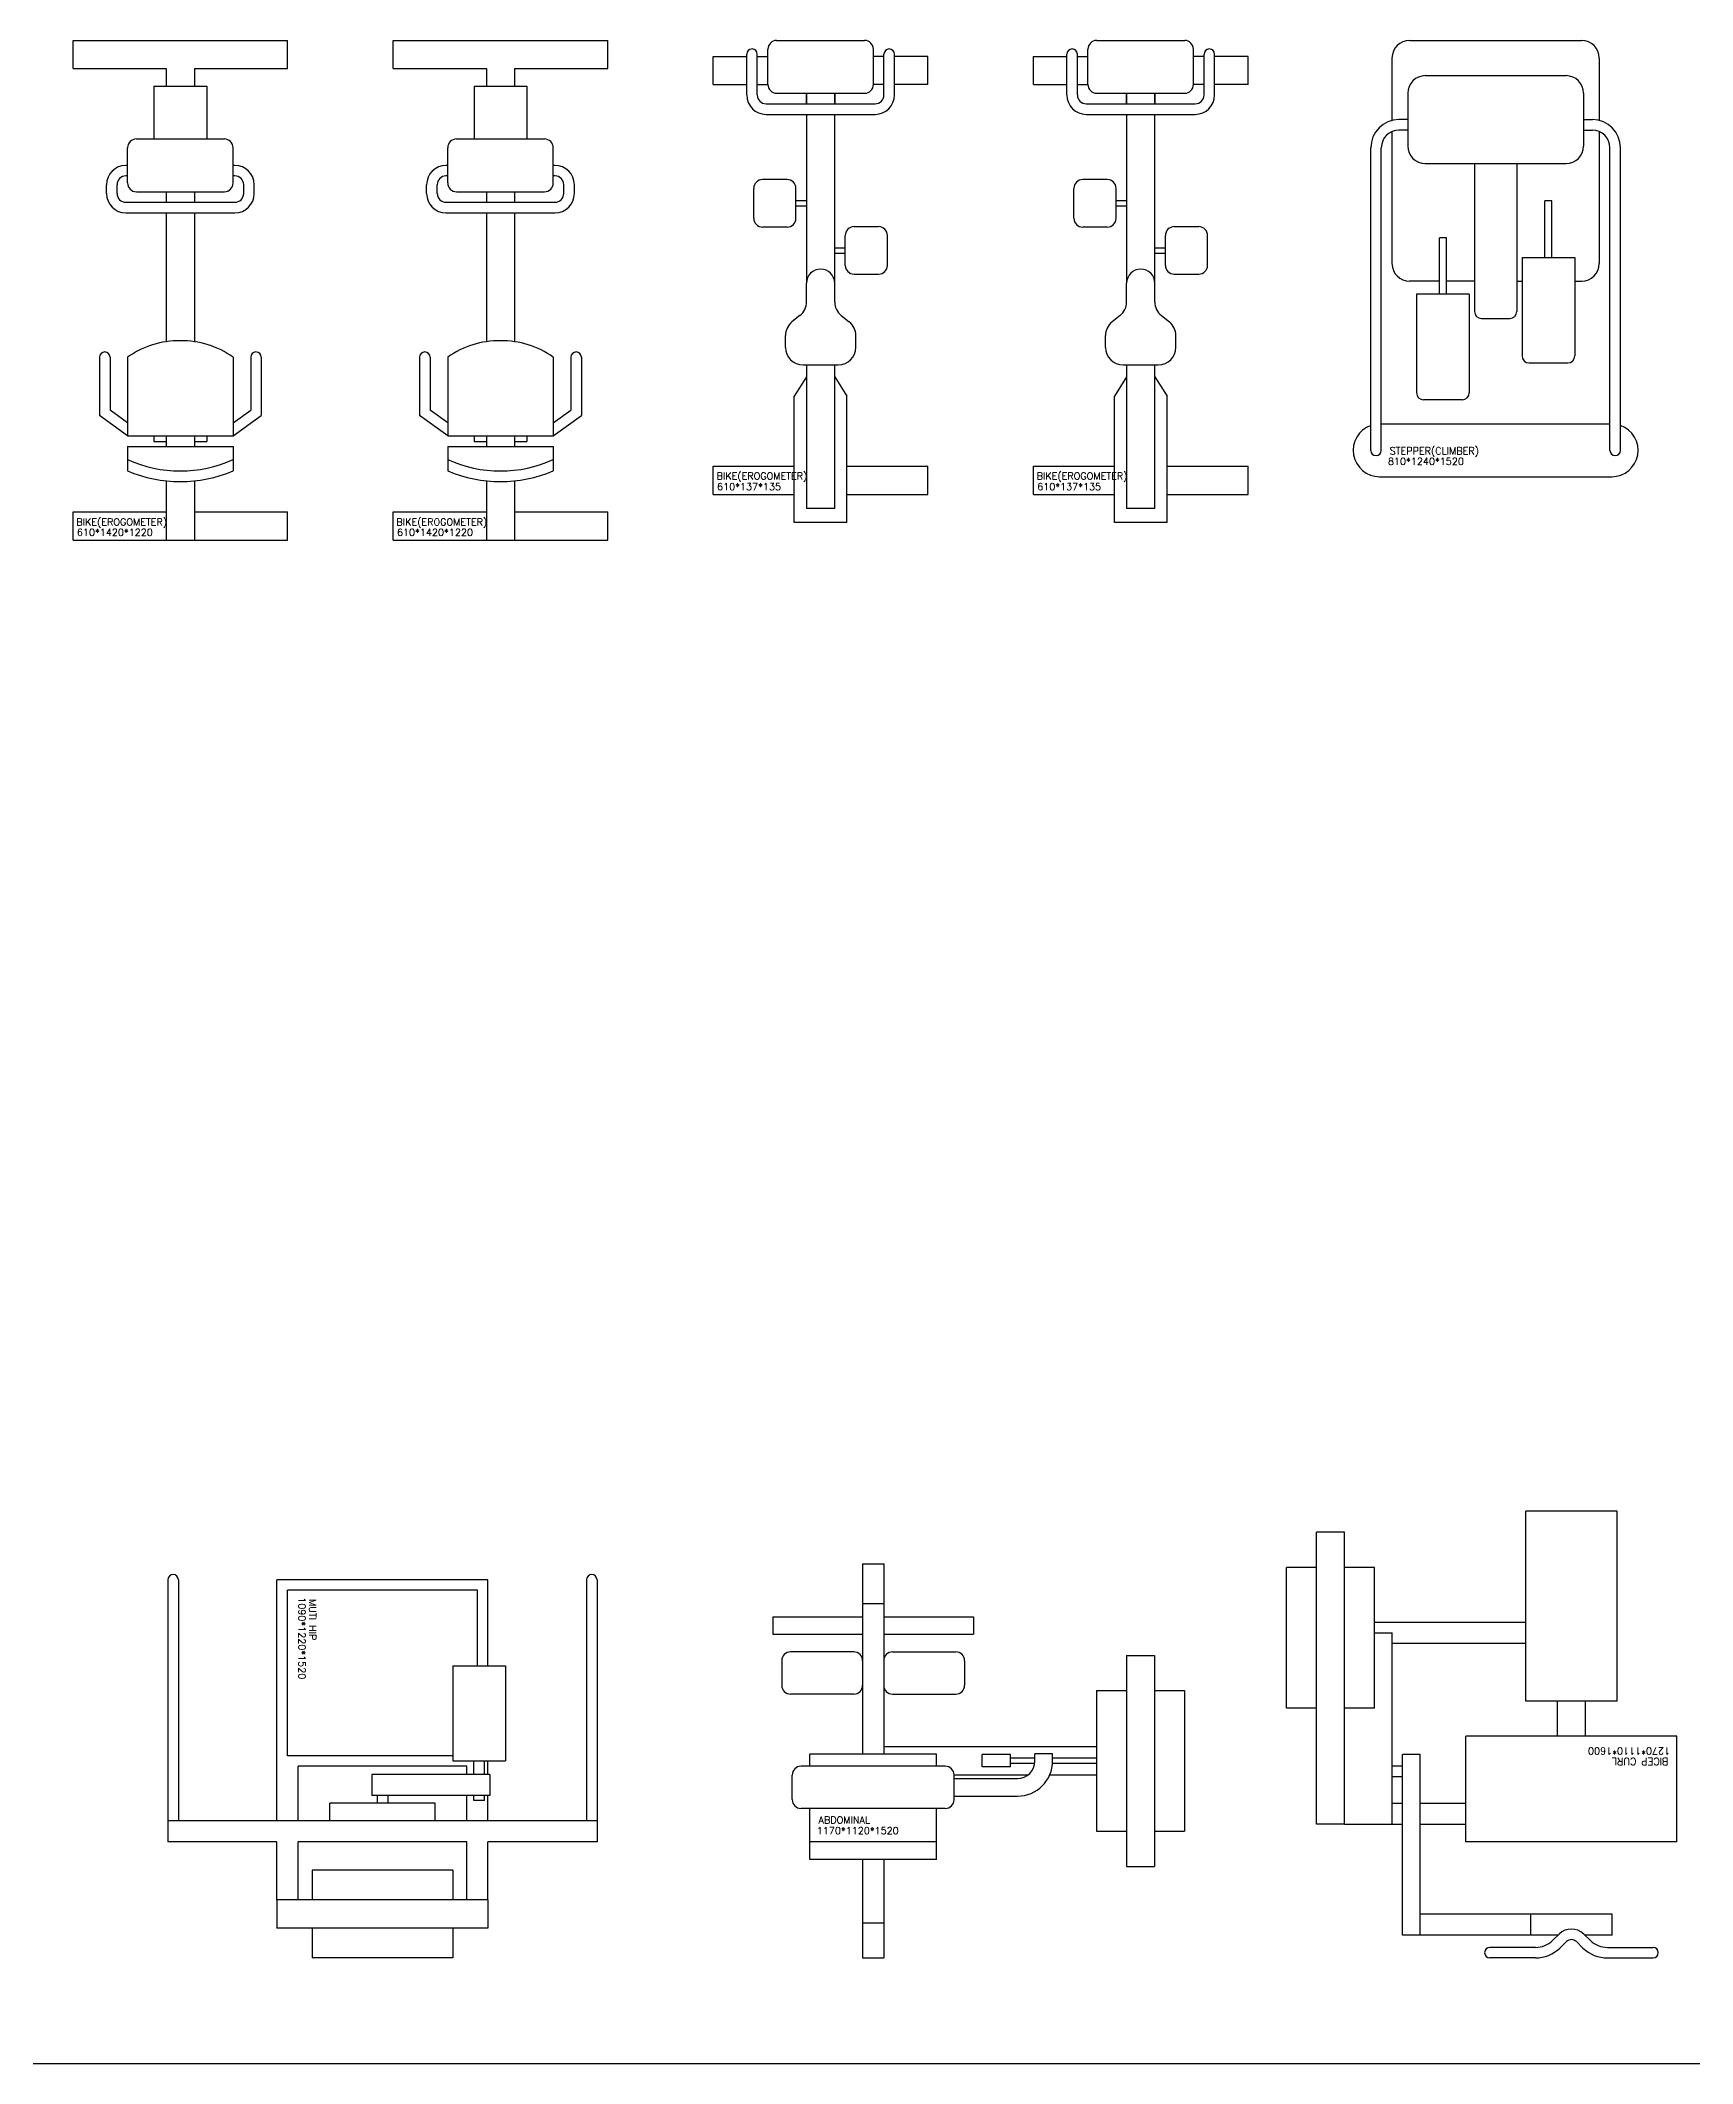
# Model space of a CAD drawing. Extents: x 17047 to 35098, y 459 to 11391.
# Drawn here: x 21622 to 26319, y 1404 to 7154 of the extents above; entities that cross this region are included whole.
import ezdxf

# ---------------------------------------------------------------- set-up
doc = ezdxf.new("R2010")
doc.units = 0
doc.header["$LTSCALE"] = 20
doc.header["$MEASUREMENT"] = 0
doc.layers.get('DEFPOINTS').update_dxf_attribs({"linetype": 'CONTINUOUS'})
doc.layers.add('2CONTINUOUS', color=2, linetype='CONTINUOUS')
doc.layers.add('3CONTINUOUS', color=3, linetype='CONTINUOUS')
doc.styles.add('WHG', font='romans', dxfattribs={"bigfont": 'whgtxt'})

msp = doc.modelspace()

# ---------------------------------------------------------------- linework, layer by layer
at = {"layer": '2CONTINUOUS', "color": 6}
for p, q in [((21714.97, 7153.6), (22324.97, 7153.6)), ((21714.97, 7073.6), (21714.97, 7153.6)), ((22324.97, 7073.6), (22324.97, 7153.6)), ((22624.97, 7153.6), (23234.97, 7153.6)), ((22624.97, 7073.6), (22624.97, 7153.6)), ((23234.97, 7073.6), (23234.97, 7153.6)), ((23714.97, 7153.6), (23964.97, 7153.6)), ((24624.97, 7153.6), (24874.97, 7153.6)), ((25514.21, 7153.6), (26003.57, 7153.6)), ((21714.97, 7073.6), (21979.97, 7073.6)), ((21979.97, 7073.6), (21979.97, 7023.6)), ((22059.97, 7073.6), (22059.97, 7023.6)), ((22059.97, 7073.6), (22324.97, 7073.6)), ((22624.97, 7073.6), (22889.97, 7073.6)), ((22889.97, 7073.6), (22889.97, 7023.6)), ((22969.97, 7073.6), (22969.97, 7023.6)), ((22969.97, 7073.6), (23234.97, 7073.6)), ((23534.97, 7028.42), (23534.97, 7108.42)), ((23534.97, 7108.42), (23629.97, 7108.42)), ((23629.97, 6998.6), (23629.97, 7114.39)), ((23659.97, 6998.6), (23659.97, 7114.39)), ((23659.97, 7108.42), (23689.97, 7108.42)), ((23689.97, 7028.6), (23689.97, 7128.6)), ((23989.97, 7028.6), (23989.97, 7128.6)), ((24019.97, 7108.42), (23989.97, 7108.42)), ((24019.97, 6998.6), (24019.97, 7114.39)), ((24049.97, 6998.6), (24049.97, 7114.39)), ((24144.97, 7108.42), (24049.97, 7108.42)), ((24144.97, 7028.42), (24144.97, 7108.42)), ((24444.97, 7028.42), (24444.97, 7108.42)), ((24444.97, 7108.42), (24539.97, 7108.42)), ((24539.97, 6998.6), (24539.97, 7114.39)), ((24569.97, 6998.6), (24569.97, 7114.39)), ((24569.97, 7108.42), (24599.97, 7108.42)), ((24599.97, 7028.6), (24599.97, 7128.6)), ((24899.97, 7028.6), (24899.97, 7128.6)), ((24929.97, 7108.42), (24899.97, 7108.42)), ((24929.97, 6998.6), (24929.97, 7114.39)), ((24959.97, 6998.6), (24959.97, 7114.39)), ((25054.97, 7108.42), (24959.97, 7108.42)), ((25054.97, 7028.42), (25054.97, 7108.42)), ((25464.21, 7103.6), (25464.21, 6926.14)), ((26053.57, 7103.6), (26053.57, 6926.14)), ((21944.97, 7023.6), (22094.97, 7023.6)), ((21944.97, 7023.6), (21944.97, 6873.6)), ((22094.97, 7023.6), (22094.97, 6873.6)), ((22854.97, 7023.6), (23004.97, 7023.6)), ((22854.97, 7023.6), (22854.97, 6873.6)), ((23004.97, 7023.6), (23004.97, 6873.6)), ((23534.97, 7028.42), (23629.97, 7028.42)), ((23659.97, 7028.42), (23689.97, 7028.42)), ((24019.97, 7028.42), (23989.97, 7028.42)), ((24144.97, 7028.42), (24049.97, 7028.42)), ((24444.97, 7028.42), (24539.97, 7028.42)), ((24569.97, 7028.42), (24599.97, 7028.42)), ((24929.97, 7028.42), (24899.97, 7028.42)), ((25054.97, 7028.42), (24959.97, 7028.42)), ((25558.89, 7053.6), (25958.89, 7053.6)), ((23684.97, 6973.6), (23994.97, 6973.6)), ((23714.97, 7003.6), (23964.97, 7003.6)), ((23799.97, 6973.6), (23799.97, 7003.6)), ((23799.97, 7003.6), (23799.97, 6973.6)), ((23879.97, 6973.6), (23879.97, 7003.6)), ((23879.97, 7003.6), (23879.97, 6973.6)), ((24594.97, 6973.6), (24904.97, 6973.6)), ((24624.97, 7003.6), (24874.97, 7003.6)), ((24709.97, 6973.6), (24709.97, 7003.6)), ((24709.97, 7003.6), (24709.97, 6973.6)), ((24789.97, 6973.6), (24789.97, 7003.6)), ((24789.97, 7003.6), (24789.97, 6973.6)), ((25508.89, 7003.6), (25508.89, 6853.6)), ((26008.89, 7003.6), (26008.89, 6853.6)), ((23684.97, 6943.6), (23994.97, 6943.6)), ((23799.97, 6943.6), (23799.97, 6463.82)), ((23879.97, 6410.84), (23879.97, 6943.6)), ((24594.97, 6943.6), (24904.97, 6943.6)), ((24709.97, 6943.6), (24709.97, 6463.82)), ((24789.97, 6410.84), (24789.97, 6943.6)), ((25508.89, 6928.6), (25483.89, 6928.6)), ((26008.89, 6928.6), (26033.89, 6928.6)), ((21869.97, 6748.6), (21869.97, 6848.6)), ((21894.97, 6873.6), (22144.97, 6873.6)), ((22169.97, 6748.6), (22169.97, 6848.6)), ((22779.97, 6748.6), (22779.97, 6848.6)), ((22804.97, 6873.6), (23054.97, 6873.6)), ((23079.97, 6748.6), (23079.97, 6848.6)), ((25403.89, 5988.6), (25403.89, 6848.6)), ((25433.89, 5988.6), (25433.89, 6848.6)), ((25464.21, 6894.56), (25464.21, 6519.66)), ((25508.89, 6898.6), (25483.89, 6898.6)), ((26008.89, 6898.6), (26033.89, 6898.6)), ((26053.57, 6894.56), (26053.57, 6519.66)), ((26083.89, 5988.6), (26083.89, 6848.6)), ((26113.89, 5988.6), (26113.89, 6848.6)), ((21869.97, 6798.6), (21864.97, 6798.6)), ((22174.97, 6798.6), (22169.97, 6798.6)), ((22779.97, 6798.6), (22774.97, 6798.6)), ((23084.97, 6798.6), (23079.97, 6798.6)), ((25558.89, 6803.6), (25958.89, 6803.6)), ((25698.89, 6803.6), (25698.89, 6383.6)), ((25818.89, 6803.6), (25818.89, 6383.6)), ((21809.97, 6718.6), (21809.97, 6743.6)), ((21839.97, 6718.6), (21839.97, 6743.6)), ((21869.97, 6768.6), (21864.97, 6768.6)), ((22174.97, 6768.6), (22169.97, 6768.6)), ((22199.97, 6718.6), (22199.97, 6743.6)), ((22229.97, 6718.6), (22229.97, 6743.6)), ((22719.97, 6718.6), (22719.97, 6743.6)), ((22749.97, 6718.6), (22749.97, 6743.6)), ((22779.97, 6768.6), (22774.97, 6768.6)), ((23084.97, 6768.6), (23079.97, 6768.6)), ((23109.97, 6718.6), (23109.97, 6743.6)), ((23139.97, 6718.6), (23139.97, 6743.6)), ((23649.97, 6648.09), (23649.97, 6733.09)), ((23744.97, 6758.09), (23674.97, 6758.09)), ((23769.97, 6648.09), (23769.97, 6733.09)), ((24559.97, 6648.09), (24559.97, 6733.09)), ((24654.97, 6758.09), (24584.97, 6758.09)), ((24679.97, 6648.09), (24679.97, 6733.09)), ((21864.97, 6693.6), (22174.97, 6693.6)), ((21894.97, 6723.6), (22144.97, 6723.6)), ((21979.97, 6723.6), (21979.97, 6693.6)), ((22059.97, 6723.6), (22059.97, 6693.6)), ((22774.97, 6693.6), (23084.97, 6693.6)), ((22804.97, 6723.6), (23054.97, 6723.6)), ((22889.97, 6723.6), (22889.97, 6693.6)), ((22969.97, 6723.6), (22969.97, 6693.6)), ((23799.97, 6698.09), (23769.97, 6698.09)), ((23799.97, 6683.09), (23769.97, 6683.09)), ((24709.97, 6698.09), (24679.97, 6698.09)), ((24709.97, 6683.09), (24679.97, 6683.09)), ((25918.89, 6697.34), (25898.89, 6697.34)), ((25898.89, 6537.03), (25898.89, 6697.34)), ((25918.89, 6537.03), (25918.89, 6697.34)), ((21864.97, 6663.6), (22174.97, 6663.6)), ((21979.97, 6663.6), (21979.97, 6297.47)), ((22059.97, 6663.6), (22059.97, 6297.47)), ((22774.97, 6663.6), (23084.97, 6663.6)), ((22889.97, 6663.6), (22889.97, 6297.47)), ((22969.97, 6663.6), (22969.97, 6297.47)), ((23744.97, 6623.09), (23674.97, 6623.09)), ((23934.97, 6624.4), (24004.97, 6624.4)), ((24654.97, 6623.09), (24584.97, 6623.09)), ((24844.97, 6624.4), (24914.97, 6624.4)), ((23879.97, 6564.4), (23909.97, 6564.4)), ((23909.97, 6514.4), (23909.97, 6599.4)), ((24029.97, 6514.4), (24029.97, 6599.4)), ((24789.97, 6564.4), (24819.97, 6564.4)), ((24819.97, 6514.4), (24819.97, 6599.4)), ((24939.97, 6514.4), (24939.97, 6599.4)), ((25598.89, 6432.15), (25598.89, 6592.47)), ((25618.89, 6592.47), (25598.89, 6592.47)), ((25618.89, 6432.15), (25618.89, 6592.47)), ((23879.97, 6549.4), (23909.97, 6549.4)), ((24789.97, 6549.4), (24819.97, 6549.4)), ((25833.89, 6537.03), (25833.89, 6257.03)), ((25833.89, 6537.03), (25983.89, 6537.03)), ((25983.89, 6537.03), (25983.89, 6257.03)), ((23799.97, 6410.84), (23799.97, 6463.82)), ((23879.97, 6410.84), (23879.97, 6463.82)), ((23934.97, 6489.4), (24004.97, 6489.4)), ((24709.97, 6410.84), (24709.97, 6463.82)), ((24789.97, 6410.84), (24789.97, 6463.82)), ((24844.97, 6489.4), (24914.97, 6489.4)), ((25598.89, 6469.66), (25514.21, 6469.66)), ((25698.89, 6469.66), (25618.89, 6469.66)), ((25818.89, 6469.66), (25833.89, 6469.66)), ((25983.89, 6469.66), (26003.57, 6469.66)), ((25683.89, 6432.15), (25533.89, 6432.15)), ((25533.89, 6432.15), (25533.89, 6152.15)), ((25683.89, 6432.15), (25683.89, 6152.15)), ((23781.34, 6371.9), (23758.6, 6353.59)), ((23898.6, 6371.9), (23921.34, 6353.59)), ((24691.34, 6371.9), (24668.6, 6353.59)), ((24808.6, 6371.9), (24831.34, 6353.59)), ((25718.89, 6363.6), (25798.89, 6363.6)), ((23739.97, 6281.35), (23739.97, 6314.65)), ((23939.97, 6281.35), (23939.97, 6314.65)), ((24649.97, 6281.35), (24649.97, 6314.65)), ((24849.97, 6281.35), (24849.97, 6314.65)), ((21789.97, 6253.26), (21789.97, 6087.39)), ((21819.97, 6253.26), (21819.97, 6102.79)), ((21869.97, 6253.26), (21869.97, 6030)), ((22169.97, 6253.26), (22169.97, 6030)), ((22219.97, 6253.26), (22219.97, 6102.79)), ((22249.97, 6253.26), (22249.97, 6087.39)), ((22699.97, 6253.26), (22699.97, 6087.39)), ((22729.97, 6253.26), (22729.97, 6102.79)), ((22779.97, 6253.26), (22779.97, 6030)), ((23079.97, 6253.26), (23079.97, 6030)), ((23129.97, 6253.26), (23129.97, 6102.79)), ((23159.97, 6253.26), (23159.97, 6087.39)), ((23789.97, 6231.35), (23889.97, 6231.35)), ((23799.97, 6231.35), (23799.97, 5823.36)), ((23879.97, 5823.36), (23879.97, 6231.35)), ((24699.97, 6231.35), (24799.97, 6231.35)), ((24709.97, 6231.35), (24709.97, 5823.36)), ((24789.97, 5823.36), (24789.97, 6231.35)), ((25853.89, 6237.03), (25963.89, 6237.03)), ((23799.97, 6197.92), (23764.97, 6142.66)), ((23879.97, 6197.92), (23914.97, 6142.66)), ((24709.97, 6197.92), (24674.97, 6142.66)), ((24789.97, 6197.92), (24824.97, 6142.66)), ((21869.97, 6066.92), (21819.97, 6102.79)), ((22169.97, 6066.92), (22219.97, 6102.79)), ((22779.97, 6066.92), (22729.97, 6102.79)), ((23079.97, 6066.92), (23129.97, 6102.79)), ((23764.97, 5783.6), (23764.97, 6142.66)), ((23914.97, 5783.6), (23914.97, 6142.66)), ((24674.97, 5783.6), (24674.97, 6142.66)), ((24824.97, 5783.6), (24824.97, 6142.66)), ((25663.89, 6132.15), (25553.89, 6132.15)), ((21869.97, 6030), (21789.97, 6087.39)), ((22169.97, 6030), (22249.97, 6087.39)), ((22779.97, 6030), (22699.97, 6087.39)), ((23079.97, 6030), (23159.97, 6087.39)), ((25433.89, 6063.6), (26083.89, 6063.6)), ((21869.97, 6030), (22169.97, 6030)), ((21869.97, 6000), (21869.97, 5930)), ((21869.97, 6000), (22169.97, 6000)), ((21944.97, 6030), (21944.97, 6013.6)), ((21944.97, 6013.6), (21979.97, 6013.6)), ((21979.97, 6030), (21979.97, 6000)), ((22059.97, 6030), (22059.97, 6000)), ((22059.97, 6013.6), (22094.97, 6013.6)), ((22094.97, 6030), (22094.97, 6013.6)), ((22169.97, 6000), (22169.97, 5930)), ((22779.97, 6030), (23079.97, 6030)), ((22779.97, 6000), (23079.97, 6000)), ((22779.97, 6000), (22779.97, 5930)), ((22854.97, 6030), (22854.97, 6013.6)), ((22854.97, 6013.6), (22889.97, 6013.6)), ((22889.97, 6030), (22889.97, 6000)), ((22969.97, 6030), (22969.97, 6000)), ((22969.97, 6013.6), (23004.97, 6013.6)), ((23004.97, 6030), (23004.97, 6013.6)), ((23079.97, 6000), (23079.97, 5930)), ((23534.97, 5863.6), (23534.97, 5943.6)), ((23534.97, 5943.6), (23764.97, 5943.6)), ((23914.97, 5943.6), (24144.97, 5943.6)), ((24144.97, 5863.6), (24144.97, 5943.6)), ((24444.97, 5863.6), (24444.97, 5943.6)), ((24444.97, 5943.6), (24674.97, 5943.6)), ((24824.97, 5943.6), (25054.97, 5943.6)), ((25054.97, 5863.6), (25054.97, 5943.6)), ((21979.97, 5902.06), (21979.97, 5733.6)), ((22059.97, 5902.06), (22059.97, 5733.6)), ((22889.97, 5902.06), (22889.97, 5733.6)), ((22969.97, 5902.06), (22969.97, 5733.6)), ((25428.89, 5913.6), (26088.89, 5913.6)), ((21714.97, 5813.6), (21979.97, 5813.6)), ((21714.97, 5733.6), (21714.97, 5813.6)), ((22059.97, 5813.6), (22324.97, 5813.6)), ((22324.97, 5733.6), (22324.97, 5813.6)), ((22624.97, 5733.6), (22624.97, 5813.6)), ((22624.97, 5813.6), (22889.97, 5813.6)), ((22969.97, 5813.6), (23234.97, 5813.6)), ((23234.97, 5733.6), (23234.97, 5813.6)), ((23534.97, 5863.6), (23764.97, 5863.6)), ((23879.97, 5823.36), (23799.97, 5823.36)), ((23914.97, 5863.6), (24144.97, 5863.6)), ((24444.97, 5863.6), (24674.97, 5863.6)), ((24789.97, 5823.36), (24709.97, 5823.36)), ((24824.97, 5863.6), (25054.97, 5863.6)), ((23914.97, 5783.6), (23764.97, 5783.6)), ((24824.97, 5783.6), (24674.97, 5783.6)), ((21714.97, 5733.6), (22324.97, 5733.6)), ((22624.97, 5733.6), (23234.97, 5733.6)), ((25844.4, 2433.6), (25844.4, 2973.6)), ((26104.4, 2973.6), (25844.4, 2973.6)), ((26104.4, 2433.6), (26104.4, 2973.6)), ((25249.4, 2083.48), (25249.4, 2913.6)), ((25329.4, 2913.6), (25249.4, 2913.6)), ((25329.4, 2083.48), (25329.4, 2913.6)), ((23959.4, 2823.6), (23959.4, 2283.28)), ((23959.4, 2823.6), (24019.4, 2823.6)), ((24019.4, 2823.6), (24019.4, 2283.28)), ((21984.4, 2778.6), (21984.4, 2033.6)), ((22014.4, 2778.6), (22014.4, 2093.6)), ((22294.4, 2093.6), (22294.4, 2778.6)), ((22894.4, 2778.6), (22294.4, 2778.6)), ((22894.4, 2533.6), (22894.4, 2778.6)), ((23174.4, 2778.6), (23174.4, 2093.6)), ((23204.4, 2778.6), (23204.4, 2033.6)), ((25164.4, 2413.6), (25164.4, 2813.6)), ((25249.4, 2813.6), (25164.4, 2813.6)), ((25414.4, 2813.6), (25329.4, 2813.6)), ((25414.4, 2413.6), (25414.4, 2813.6)), ((22324.4, 2278.6), (22324.4, 2748.6)), ((22864.4, 2748.6), (22324.4, 2748.6)), ((22864.4, 2533.6), (22864.4, 2748.6)), ((23959.4, 2710.95), (24019.4, 2710.95)), ((23704.4, 2673.6), (23704.4, 2623.6)), ((23704.4, 2673.6), (23959.4, 2673.6)), ((24019.4, 2673.6), (24274.4, 2673.6)), ((24274.4, 2673.6), (24274.4, 2623.6)), ((25414.4, 2658.16), (25844.4, 2658.16)), ((23704.4, 2623.6), (23959.4, 2623.6)), ((24019.4, 2623.6), (24274.4, 2623.6)), ((25414.4, 2628.16), (25464.4, 2628.16)), ((25464.4, 2083.48), (25464.4, 2628.16)), ((25464.4, 2598.16), (25844.4, 2598.16)), ((22794.52, 2533.6), (22944.52, 2533.6)), ((22794.52, 2533.6), (22794.52, 2263.6)), ((22944.52, 2533.6), (22944.52, 2263.6)), ((23729.4, 2548.6), (23729.4, 2478.6)), ((23934.4, 2573.6), (23754.4, 2573.6)), ((23959.4, 2548.6), (23959.4, 2478.6)), ((24019.4, 2548.6), (24019.4, 2478.6)), ((24044.4, 2573.6), (24224.4, 2573.6)), ((24249.4, 2548.6), (24249.4, 2478.6)), ((24709.4, 2563.6), (24709.4, 1963.6)), ((24709.4, 2563.6), (24789.4, 2563.6)), ((24789.4, 2563.6), (24789.4, 1963.6)), ((23934.4, 2453.6), (23754.4, 2453.6)), ((24044.4, 2453.6), (24224.4, 2453.6)), ((24624.4, 2463.6), (24624.4, 2063.6)), ((24624.4, 2463.6), (24709.4, 2463.6)), ((24789.4, 2463.6), (24874.4, 2463.6)), ((24874.4, 2463.6), (24874.4, 2063.6)), ((26104.4, 2433.6), (25844.4, 2433.6)), ((25934.4, 2333.6), (25934.4, 2433.6)), ((26014.4, 2333.6), (26014.4, 2433.6)), ((25249.4, 2413.6), (25164.4, 2413.6)), ((25414.4, 2413.6), (25329.4, 2413.6)), ((24624.4, 2303.6), (24019.4, 2303.6)), ((26274.4, 2333.6), (25674.4, 2333.6)), ((25674.4, 2033.6), (25674.4, 2333.6)), ((26274.4, 2033.6), (26274.4, 2333.6)), ((22794.52, 2278.6), (22324.4, 2278.6)), ((22834.4, 2248.6), (22354.4, 2248.6)), ((22354.4, 2093.6), (22354.4, 2248.6)), ((22794.52, 2263.6), (22944.52, 2263.6)), ((22834.4, 2225.22), (22834.4, 2248.6)), ((22854.52, 2225.22), (22854.52, 2263.6)), ((22884.52, 2225.22), (22884.52, 2263.6)), ((22894.4, 2225.22), (22894.4, 2263.6)), ((24194.4, 2248.6), (23784.4, 2248.6)), ((24169.4, 2283.28), (23809.4, 2283.28)), ((23809.4, 2248.6), (23809.4, 2283.28)), ((24169.4, 2248.6), (24169.4, 2283.28)), ((24379.4, 2282.15), (24299.4, 2282.15)), ((24299.4, 2247.15), (24299.4, 2282.15)), ((24379.4, 2247.15), (24299.4, 2247.15)), ((24379.4, 2247.15), (24379.4, 2282.15)), ((24449.4, 2271.61), (24379.4, 2271.61)), ((24449.4, 2256.61), (24379.4, 2256.61)), ((24499.4, 2283.49), (24449.4, 2283.49)), ((24449.4, 2263.6), (24449.4, 2283.49)), ((24499.4, 2263.6), (24499.4, 2283.49)), ((24624.4, 2271.61), (24499.4, 2271.61)), ((24624.4, 2256.61), (24499.4, 2256.61)), ((25494.4, 2248.48), (25464.4, 2248.48)), ((25494.4, 1768.08), (25494.4, 2282.26)), ((25544.4, 2282.26), (25494.4, 2282.26)), ((25544.4, 1768.08), (25544.4, 2282.26)), ((22564.4, 2225.22), (22564.4, 2165.22)), ((22899.52, 2225.22), (22564.4, 2225.22)), ((22899.52, 2225.22), (22899.52, 2165.22)), ((23759.4, 2153.6), (23759.4, 2223.6)), ((24429.4, 2223.6), (24219.4, 2223.6)), ((24219.4, 2153.6), (24219.4, 2223.6)), ((24219.4, 2213.6), (24399.4, 2213.6)), ((24624.4, 2223.6), (24491.06, 2223.6)), ((25494.4, 2218.48), (25464.4, 2218.48)), ((22744.4, 2143.6), (22444.4, 2143.6)), ((22444.4, 2093.6), (22444.4, 2143.6)), ((22899.52, 2165.22), (22564.4, 2165.22)), ((22579.4, 2165.22), (22579.4, 2143.6)), ((22609.4, 2165.22), (22609.4, 2143.6)), ((22744.4, 2093.6), (22744.4, 2143.6)), ((22834.4, 2093.6), (22834.4, 2165.22)), ((22854.52, 2150.95), (22854.52, 2165.22)), ((22884.52, 2150.95), (22854.52, 2150.95)), ((22884.52, 2150.95), (22884.52, 2165.22)), ((22894.4, 2093.6), (22894.4, 2165.22)), ((24194.4, 2128.6), (23784.4, 2128.6)), ((23809.4, 1983.28), (23809.4, 2128.6)), ((24169.4, 1983.28), (24169.4, 2128.6)), ((24219.4, 2163.6), (24399.4, 2163.6)), ((25464.4, 2143.48), (25494.4, 2143.48)), ((25544.4, 2143.48), (25674.4, 2143.48)), ((23204.4, 2093.6), (21984.4, 2093.6)), ((25329.4, 2083.48), (25249.4, 2083.48)), ((25329.4, 2083.48), (25464.4, 2083.48)), ((25464.4, 2083.48), (25494.4, 2083.48)), ((25544.4, 2083.48), (25674.4, 2083.48)), ((22294.4, 2033.6), (21984.4, 2033.6)), ((22294.4, 1868.6), (22294.4, 2033.6)), ((22834.4, 2033.6), (22354.4, 2033.6)), ((22354.4, 1868.6), (22354.4, 2033.6)), ((22834.4, 1868.6), (22834.4, 2033.6)), ((23204.4, 2033.6), (22894.4, 2033.6)), ((22894.4, 1868.6), (22894.4, 2033.6)), ((24169.4, 2033.28), (23809.4, 2033.28)), ((24624.4, 2063.6), (24709.4, 2063.6)), ((24789.4, 2063.6), (24874.4, 2063.6)), ((26274.4, 2033.6), (25674.4, 2033.6)), ((24169.4, 1983.28), (23809.4, 1983.28)), ((23959.4, 1983.28), (23959.4, 1703.6)), ((24019.4, 1983.28), (24019.4, 1703.6)), ((24709.4, 1963.6), (24789.4, 1963.6)), ((22794.4, 1953.6), (22394.4, 1953.6)), ((22394.4, 1953.6), (22394.4, 1868.6)), ((22794.4, 1953.6), (22794.4, 1868.6)), ((22894.4, 1868.6), (22294.4, 1868.6)), ((22294.4, 1868.6), (22294.4, 1788.6)), ((22894.4, 1868.6), (22894.4, 1788.6)), ((22894.4, 1788.6), (22294.4, 1788.6)), ((22394.4, 1788.6), (22394.4, 1703.6)), ((22794.4, 1788.6), (22794.4, 1703.6)), ((23959.4, 1803.6), (24019.4, 1803.6)), ((26090.03, 1828.08), (25544.4, 1828.08)), ((25858.78, 1768.08), (25858.78, 1828.08)), ((26090.03, 1768.08), (26090.03, 1828.08)), ((25935.94, 1768.08), (25494.4, 1768.08)), ((25872.01, 1733.6), (25742.52, 1733.6)), ((25939.6, 1771.63), (25920.74, 1753.35)), ((25960.48, 1750.1), (25941.63, 1731.81)), ((25988.33, 1750.1), (26007.18, 1731.81)), ((26009.21, 1771.63), (26028.07, 1753.35)), ((26090.03, 1768.08), (26012.87, 1768.08)), ((26076.8, 1733.6), (26206.28, 1733.6)), ((22794.4, 1703.6), (22394.4, 1703.6)), ((23959.4, 1703.6), (24019.4, 1703.6)), ((25872.01, 1703.6), (25742.52, 1703.6)), ((26076.8, 1703.6), (26206.28, 1703.6))]:
    msp.add_line(p, q, dxfattribs=at)
for centre, radius, start, end in [((23714.97, 7128.6), 25, 90, 180), ((23964.97, 7128.6), 25, 0, 90), ((24624.97, 7128.6), 25, 90, 180), ((24874.97, 7128.6), 25, 0, 90), ((25514.21, 7103.6), 50, 90, 180), ((26003.57, 7103.6), 50, 360, 90), ((23644.97, 7114.39), 15, 0, 180), ((24034.97, 7114.39), 15, 0, 180), ((24554.97, 7114.39), 15, 0, 180), ((24944.97, 7114.39), 15, 0, 180), ((23714.97, 7028.6), 25, 180, 270), ((23964.97, 7028.6), 25, 270, 0), ((24624.97, 7028.6), 25, 180, 270), ((24874.97, 7028.6), 25, 270, 0), ((25558.89, 7003.6), 50, 90, 180), ((25958.89, 7003.6), 50, 0, 90), ((23684.97, 6998.6), 55, 180, 270), ((23684.97, 6998.6), 25, 180, 270), ((23994.97, 6998.6), 55, 270, 0), ((23994.97, 6998.6), 25, 270, 0), ((24594.97, 6998.6), 55, 180, 270), ((24594.97, 6998.6), 25, 180, 270), ((24904.97, 6998.6), 25, 270, 0), ((24904.97, 6998.6), 55, 270, 0), ((25483.89, 6848.6), 80, 90, 180), ((26033.89, 6848.6), 80, 0, 90), ((21894.97, 6848.6), 25, 90, 180), ((22144.97, 6848.6), 25, 0, 90), ((22804.97, 6848.6), 25, 90, 180), ((23054.97, 6848.6), 25, 0, 90), ((25483.89, 6848.6), 50, 90, 180), ((25558.89, 6853.6), 50, 180, 270), ((25958.89, 6853.6), 50, 270, 0), ((26033.89, 6848.6), 50, 0, 90), ((21864.97, 6743.6), 55, 90, 180), ((22174.97, 6743.6), 55, 0, 90), ((22774.97, 6743.6), 55, 90, 180), ((23084.97, 6743.6), 55, 0, 90), ((21864.97, 6743.6), 25, 90, 180), ((21894.97, 6748.6), 25, 180, 270), ((22144.97, 6748.6), 25, 270, 0), ((22174.97, 6743.6), 25, 360, 90), ((22774.97, 6743.6), 25, 90, 180), ((22804.97, 6748.6), 25, 180, 270), ((23054.97, 6748.6), 25, 270, 0), ((23084.97, 6743.6), 25, 360, 90), ((23674.97, 6733.09), 25, 90, 180), ((23744.97, 6733.09), 25, 0, 90), ((24584.97, 6733.09), 25, 90, 180), ((24654.97, 6733.09), 25, 0, 90), ((21864.97, 6718.6), 55, 180, 270), ((21864.97, 6718.6), 25, 180, 270), ((22174.97, 6718.6), 55, 270, 0), ((22174.97, 6718.6), 25, 270, 0), ((22774.97, 6718.6), 55, 180, 270), ((22774.97, 6718.6), 25, 180, 270), ((23084.97, 6718.6), 25, 270, 0), ((23084.97, 6718.6), 55, 270, 0), ((23674.97, 6648.09), 25, 180, 270), ((23744.97, 6648.09), 25, 270, 0), ((23934.97, 6599.4), 25, 90, 180), ((24004.97, 6599.4), 25, 0, 90), ((24584.97, 6648.09), 25, 180, 270), ((24654.97, 6648.09), 25, 270, 0), ((24844.97, 6599.4), 25, 90, 180), ((24914.97, 6599.4), 25, 0, 90), ((23839.97, 6463.82), 40, 0, 180), ((23934.97, 6514.4), 25, 180, 270), ((24004.97, 6514.4), 25, 270, 0), ((24749.97, 6463.82), 40, 0, 180), ((24844.97, 6514.4), 25, 180, 270), ((24914.97, 6514.4), 25, 270, 0), ((25514.21, 6519.66), 50, 180, 270), ((26003.57, 6519.66), 50, 270, 360), ((23749.97, 6410.84), 50, 308.851824, 0), ((23929.97, 6410.84), 50, 180, 231.148176), ((24659.97, 6410.84), 50, 308.851824, 0), ((24839.97, 6410.84), 50, 180, 231.148176), ((25718.89, 6383.6), 20, 180, 270), ((25798.89, 6383.6), 20, 270, 0), ((23789.97, 6314.65), 50, 128.851824, 180), ((23889.97, 6314.65), 50, 0, 51.148176), ((24699.97, 6314.65), 50, 128.851824, 180), ((24799.97, 6314.65), 50, 0, 51.148176), ((21804.97, 6253.26), 15, 0, 180), ((22015.69, 6049.67), 250.37, 89.020973, 125.594063), ((22024.25, 6049.67), 250.37, 54.405937, 90.979027), ((22234.97, 6253.26), 15, 0, 180), ((22714.97, 6253.26), 15, 0, 180), ((22925.69, 6049.67), 250.37, 89.020973, 125.594063), ((22934.25, 6049.67), 250.37, 54.405937, 90.979027), ((23144.97, 6253.26), 15, 0, 180), ((23789.97, 6281.35), 50, 180, 270), ((23889.97, 6281.35), 50, 270, 0), ((24699.97, 6281.35), 50, 180, 270), ((24799.97, 6281.35), 50, 270, 0), ((25853.89, 6257.03), 20, 180, 270), ((25963.89, 6257.03), 20, 270, 0), ((25553.89, 6152.15), 20, 180, 270), ((25663.89, 6152.15), 20, 270, 0), ((25428.89, 5988.6), 75, 109.471221, 270), ((26088.89, 5988.6), 75, 270, 70.528779), ((25418.89, 5988.6), 15, 180, 0), ((26098.89, 5988.6), 15, 180, 0), ((22019.97, 6290), 360, 245.375682, 294.624318), ((22019.97, 6290), 390, 247.380135, 292.619865), ((22929.97, 6290), 360, 245.375682, 294.624318), ((22929.97, 6290), 390, 247.380135, 292.619865), ((21999.4, 2778.6), 15, 0, 180), ((23189.4, 2778.6), 15, 0, 180), ((23754.4, 2548.6), 25, 90, 180), ((23934.4, 2548.6), 25, 0, 90), ((24044.4, 2548.6), 25, 90, 180), ((24224.4, 2548.6), 25, 0, 90), ((23754.4, 2478.6), 25, 180, 270), ((23934.4, 2478.6), 25, 270, 0), ((24044.4, 2478.6), 25, 180, 270), ((24224.4, 2478.6), 25, 270, 360), ((23784.4, 2223.6), 25, 90, 180), ((24194.4, 2223.6), 25, 360, 90), ((24399.4, 2263.6), 100, 270, 360), ((24399.4, 2263.6), 50, 270, 360), ((23784.4, 2153.6), 25, 180, 270), ((24194.4, 2153.6), 25, 270, 360), ((25974.4, 1735.74), 50, 45.877899, 134.122101), ((25742.52, 1718.6), 15, 90, 270), ((25872.01, 1803.6), 70, 270, 314.122101), ((25872.01, 1803.6), 100, 270, 314.122101), ((25974.4, 1735.74), 20, 45.877899, 134.122101), ((26076.8, 1803.6), 100, 225.877899, 270), ((26076.8, 1803.6), 70, 225.877899, 270), ((26206.28, 1718.6), 15, 270, 90)]:
    msp.add_arc(centre, radius, start, end, dxfattribs=at)
at = {"layer": '3CONTINUOUS'}
msp.add_line((17997.51, 1403.6), (34997.51, 1403.6), dxfattribs=at)

# ---------------------------------------------------------------- texts
at = {"layer": 'DEFPOINTS', "style": 'WHG'}
for s, p in [('STEPPER(CLIMBER)', (25457.57, 5977.23)), ('BIKE(EROGOMETER)', (23544.15, 5905.34)), ('BIKE(EROGOMETER)', (24454.15, 5905.34)), ('810*1240*1520', (25452.6, 5947.23)), ('610*137*135', (23545.68, 5875.34)), ('610*137*135', (24455.68, 5875.34)), ('BIKE(EROGOMETER)', (21724.15, 5775.34)), ('610*1420*1220', (21725.68, 5745.34)), ('BIKE(EROGOMETER)', (22634.15, 5775.34)), ('610*1420*1220', (22635.68, 5745.34)), ('1170*1120*1520', (23829.05, 2055.52)), ('ABDOMINAL', (23834.02, 2085.52))]:
    msp.add_text(s, height=20, dxfattribs=at).set_placement(p)
for s, rotation, p in [('1090*1220*1520', 270, (22355.93, 2728.96)), ('MUTI HIP', 270, (22385.93, 2723.98)), ('1270*1110*1600', 180, (26254.76, 2302.07)), ('BICEP CURL', 180, (26249.79, 2272.07))]:
    msp.add_text(s, height=20, rotation=rotation, dxfattribs=at).set_placement(p)

doc.saveas('drawing.dxf')
